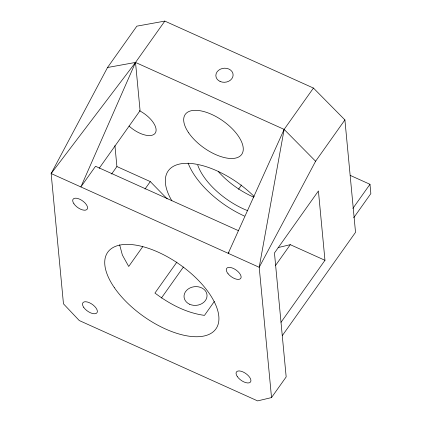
<?xml version="1.0" encoding="UTF-8"?>
<svg xmlns="http://www.w3.org/2000/svg" width="422" height="422" viewBox="0 0 422 422"><rect width="100%" height="100%" fill="white"/><g stroke="black" fill="none" stroke-linecap="round" stroke-linejoin="round"><path stroke-width="0.63" d="M313.44 88.061L284.138 129.396L259.208 267.29L271.525 397.577L257.61 400.9L79.273 320.546L63.464 303.829L51.146 173.547L107.541 67.494L136.844 26.159L164.823 21.1L313.44 88.061L344.906 119.906L355.53 232.322L282.276 335.659M107.541 67.494L135.52 62.435L284.138 129.396L228.212 253.327L228.977 252.272M344.906 119.906L315.603 161.241L259.208 267.29L51.146 173.547L135.52 62.435L164.823 21.1M99.154 168.341L140.078 110.617L135.52 62.435L80.871 186.941L95.525 166.273L238.377 230.639M111.603 174.033L116.905 166.548L114.926 145.622M144.989 189.072L150.29 181.592L167.181 198.862M142.726 246.691L128.71 266.467L122.375 255.052L119.653 244.839M176.913 262.051L154.937 293.053C169.486 303.977 186.239 312.955 204.475 315.371L214.323 301.477M161.415 298.032L183.396 267.031M238.504 189.293L241.548 185M275.513 265.512L290.289 244.67L324.966 260.295L281.015 322.292M352.85 208.447L369.973 184.293L350.244 175.404M353.726 217.747L370.854 193.587L369.973 184.293M271.525 397.577L286.174 376.909L274.458 252.973L318.415 190.971L324.966 260.295M278.135 247.577L290.289 244.67M116.905 166.548L150.29 181.592M284.138 129.396L315.603 161.241M171.881 200.814A63.98 30.511 35.3 0 1 184.836 163.361A63.98 30.511 35.3 0 1 254.192 196.515M244.433 216.048A63.98 30.511 35.3 0 1 188.096 163.061M247.835 210.747A51.88 24.74 35.3 0 1 197.754 165.134M253.722 197.148A51.88 24.74 35.3 0 1 218.49 171.765M139.334 110.659A20.177 9.622 35.3 0 1 155.27 133.088A20.177 9.622 35.3 0 1 129.058 126.046M189.673 304.273A11.526 9.374 -5.4 0 0 207.044 295.738A11.526 9.374 -5.4 0 0 189.884 288.004A11.526 9.374 -5.4 0 0 189.673 304.273M114.288 287.551A66.291 31.608 35.3 0 0 212.962 332.008A66.291 31.608 35.3 0 0 158.176 252.156A66.291 31.608 35.3 0 0 114.288 287.551M228.075 273.762A8.646 4.125 35.3 0 0 240.735 278.409A8.646 4.125 35.3 0 0 232.29 267.991A8.646 4.125 35.3 0 0 228.075 273.762M237.291 376.551A8.646 4.125 35.3 0 0 250.162 382.353A8.646 4.125 35.3 0 0 243.014 371.935A8.646 4.125 35.3 0 0 237.291 376.551M83.72 307.358A8.646 4.125 35.3 0 0 96.591 313.161A8.646 4.125 35.3 0 0 89.448 302.743A8.646 4.125 35.3 0 0 83.72 307.358M73.934 203.8A8.646 4.125 35.3 0 0 86.805 209.602A8.646 4.125 35.3 0 0 79.658 199.184A8.646 4.125 35.3 0 0 73.934 203.8M220.084 81.446A8.646 7.032 -5.4 0 0 233.113 75.047A8.646 7.032 -5.4 0 0 220.242 69.245A8.646 7.032 -5.4 0 0 220.084 81.446M188.676 132.835A34.583 16.49 35.3 0 0 240.155 156.029A34.583 16.49 35.3 0 0 211.575 114.367A34.583 16.49 35.3 0 0 188.676 132.835"/></g></svg>
